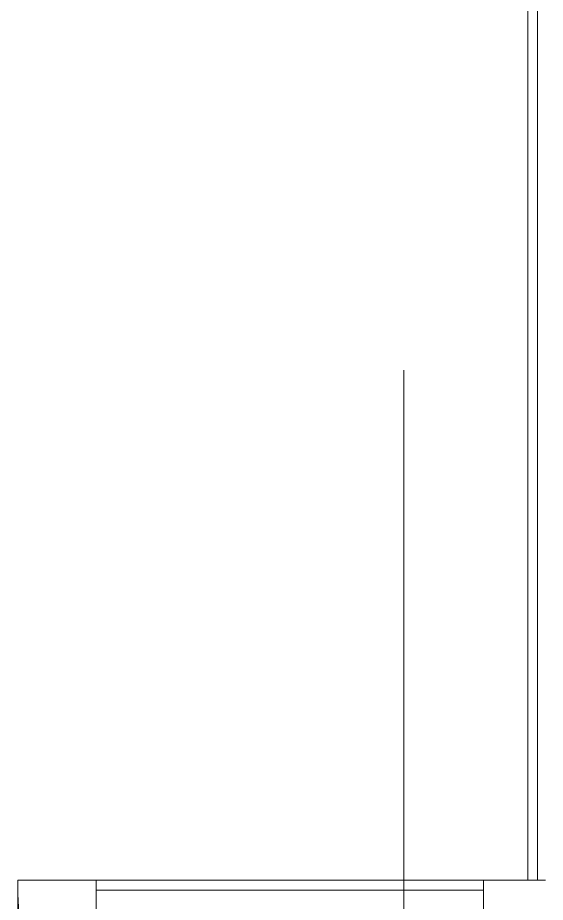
# Model space of a CAD drawing. Header units: millimetres. Extents: x -1113 to 415037, y -3642 to 28069.
# Drawn here: x 3382 to 3919, y 20514 to 21414 of the extents above; entities that cross this region are included whole.
import ezdxf

# ---------------------------------------------------------------- set-up
doc = ezdxf.new("R2010")
doc.units = ezdxf.units.MM
doc.linetypes.add('Осевая', pattern=[6350, 1270, -952.5, 3175, -952.5])
for name, color, linetype, lineweight in [('0) Стена 3.93м', 3, 'Continuous', 60), ('A-DETL-GENF', 7, 'Continuous', 9), ('A-GLAZ-CWMG', 7, 'Continuous', 9), ('Оси-2', 7, 'Осевая', 9)]:
    doc.layers.add(name, color=color, linetype=linetype, lineweight=lineweight)
doc.layers.add('A-DOOR-1', color=7, linetype='Continuous', lineweight=5, true_color=0xc0c0c0)

# ---------------------------------------------------------------- blocks, each defined once
blk = doc.blocks.new('Прямоугольный импост - Импост структурный с накладкой - 170мм-23186685-Объем проектирования 1 этажа')
at = {"layer": 'A-GLAZ-CWMG'}
for p, q in [((3836.12, 20672.12), (3836.12, 27150.12)), ((3846.12, 20672.12), (3846.12, 27150.12))]:
    blk.add_line(p, q, dxfattribs=at)
blk = doc.blocks.new('Дверь_Витражная_СКБ_2Ст - ВН-1_ ДВН_ДАО_Главный вход_1800 в свету 3-31912953-Объем проектирования 1 этажа')
at = {"layer": 'A-DETL-GENF'}
for p, q in [((-822, -554), (-822, -17)), ((-822, -17), (-822, -554)), ((-822, -80), (-777, -80)), ((-812, -474), (-812, -80)), ((-822, -474), (-777, -474)), ((-822, -554), (-777, -554)), ((-822, -554), (-777, -554))]:
    blk.add_line(p, q, dxfattribs=at)
at = {"layer": 'A-DOOR-1'}
blk.add_line((-822, -554), (-822, -17), dxfattribs=at)
blk.add_arc((-822, 0), 554, 270, 358.22698, dxfattribs=at)
blk = doc.blocks.new('1floor')
at = {"layer": 'Оси-2'}
blk.add_line((3710, 3093.74), (3710, 22398.07), dxfattribs=at)
at = {"layer": 'A-DOOR-1', "rotation": 269.9999999999999}
blk.add_blockref('Дверь_Витражная_СКБ_2Ст - ВН-1_ ДВН_ДАО_Главный вход_1800 в свету 3-31912953-Объем проектирования 1 этажа', (3871.12, 19850.12), dxfattribs=at)
at = {"layer": 'A-GLAZ-CWMG'}
blk.add_blockref('Прямоугольный импост - Импост структурный с накладкой - 170мм-23186685-Объем проектирования 1 этажа', (0, 0), dxfattribs=at)

msp = doc.modelspace()

# ---------------------------------------------------------------- block references
at = {"layer": '0) Стена 3.93м'}
msp.add_blockref('1floor', (64.7, -136.06), dxfattribs=at)

doc.saveas('drawing.dxf')
